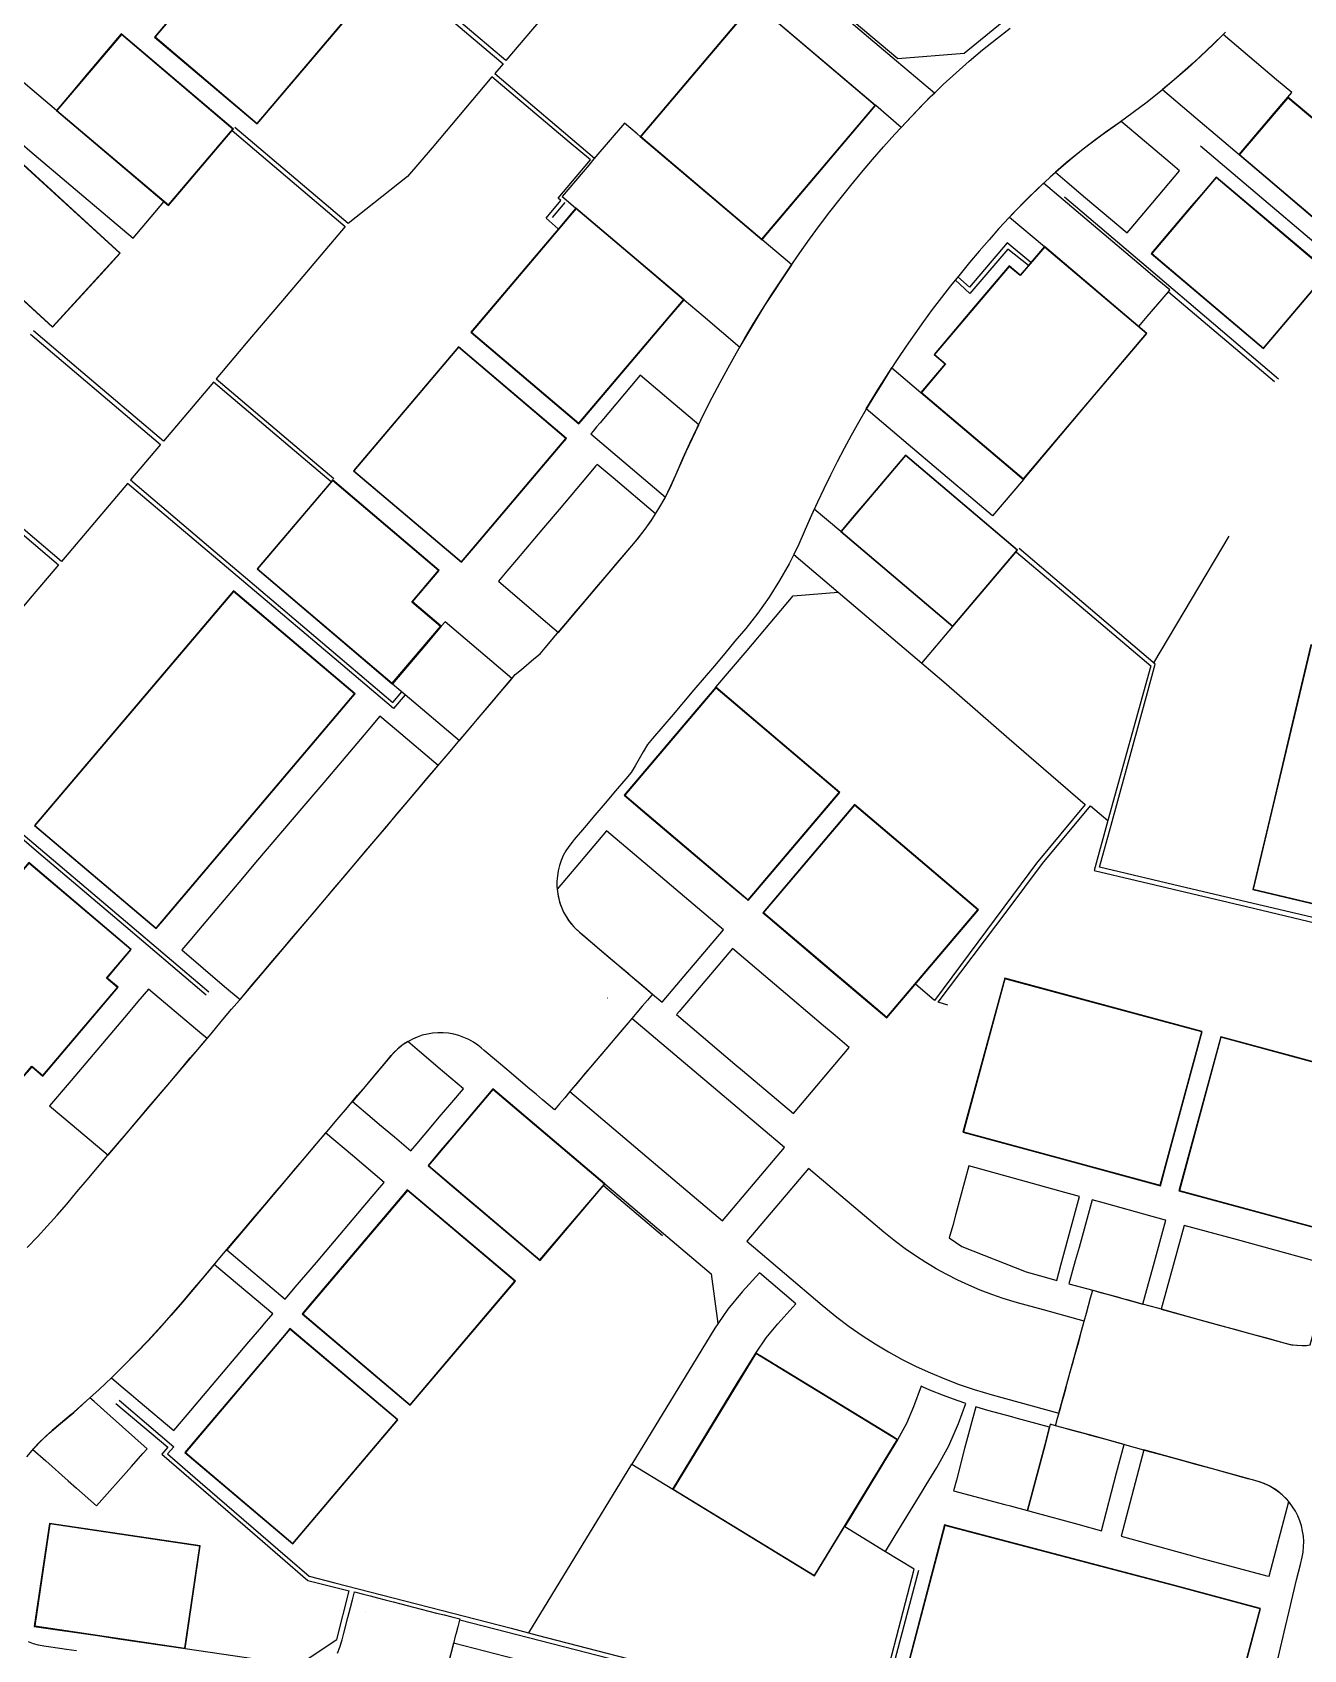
# Model space of a CAD drawing. Header units: metres. Extents: x 331488 to 331864, y 366379 to 366749.
# Drawn here: x 331707.7 to 331787.4, y 366545.5 to 366646.9 of the extents above; entities that cross this region are included whole.
import ezdxf

# ---------------------------------------------------------------- set-up
doc = ezdxf.new("R2010")
doc.units = ezdxf.units.M
for name, color, linetype, true_color in [('3D_LINES', 132, 'Continuous', 0x00cccc), ('PLOTS EXTERNAL LEVEL', 3, 'Continuous', 0x00ff00), ('PLOTS FFL', 1, 'Continuous', 0xff0000)]:
    doc.layers.add(name, color=color, linetype=linetype, true_color=true_color)

msp = doc.modelspace()

# ---------------------------------------------------------------- linework, layer by layer
at = {"layer": '3D_LINES'}
for points in [[(331748.85, 366678.73, 27.04), (331748.22, 366679.27, 27.04), (331746.47, 366677.19, 27), (331740.5, 366670.15, 27), (331738.56, 366667.87, 27), (331733.71, 366662.13, 27.77), (331743.62, 366653.78, 27.77), (331742.4, 366650.97, 28.1), (331741.94, 366650.44, 28.1), (331737.41, 366645.09, 28.48), (331732.7, 366649.08, 28.45), (331730.53, 366650.92, 28.45), (331727.08, 366653.84, 28.45), (331721.07, 366659.05, 28.45)], [(331772.11, 366665.9, 26.92), (331771.47, 366666.44, 26.85), (331764.5, 366658.22, 26.85), (331762.6, 366655.97, 26.85), (331757.02, 366649.39, 27.62), (331761.98, 366645.21, 27.73), (331766.14, 366645.55, 27.54), (331770.68, 366649.27, 26.85), (331772.29, 366650.6, 26.85), (331776.01, 366654.98, 26.85), (331775.32, 366655.56, 26.85)], [(331720.89, 366658.85, 28.7), (331723.77, 366656.36, 28.7), (331726.91, 366653.65, 28.7), (331730.22, 366650.85, 28.7), (331732.4, 366649, 28.7), (331737.24, 366644.89, 28.48), (331736.72, 366644.28, 28.48), (331742.96, 366638.98, 28.15)], [(331761.9, 366645.08, 27.85), (331764.29, 366643.06, 27.68), (331763.53, 366642.31, 27.72), (331762.79, 366641.54, 27.77), (331762.2, 366640.9, 27.8), (331760.6, 366642.27, 28), (331760.59, 366642.27, 28), (331752.96, 366648.74, 28), (331752.96, 366648.73, 28), (331752.95, 366648.74, 28), (331751.17, 366650.25, 28), (331753.11, 366652.54, 27.85), (331761.9, 366645.08, 27.85)], [(331707.4, 366570.69, 30.73), (331708.04, 366571.35, 30.7), (331708.66, 366572.03, 30.68), (331709.28, 366572.72, 30.65), (331709.88, 366573.41, 30.63), (331710.52, 366574.18, 30.6), (331711.17, 366574.94, 30.58), (331711.82, 366575.7, 30.55), (331712.46, 366576.47, 30.53), (331713.11, 366577.23, 30.5), (331713.76, 366577.99, 30.48), (331714.4, 366578.75, 30.45), (331715.05, 366579.52, 30.43), (331715.7, 366580.28, 30.4), (331716.34, 366581.04, 30.38), (331716.99, 366581.81, 30.35), (331717.63, 366582.57, 30.33), (331718.28, 366583.33, 30.3), (331718.93, 366584.09, 30.28), (331719.57, 366584.86, 30.25), (331720.22, 366585.62, 30.23), (331720.87, 366586.38, 30.2), (331721.51, 366587.15, 30.18), (331722.16, 366587.91, 30.15), (331722.81, 366588.67, 30.13), (331723.45, 366589.44, 30.1), (331724.1, 366590.2, 30.08), (331724.75, 366590.96, 30.05), (331725.39, 366591.72, 30.03), (331726.04, 366592.49, 30), (331726.69, 366593.25, 29.98), (331727.33, 366594.01, 29.95), (331727.98, 366594.78, 29.93), (331728.62, 366595.54, 29.9), (331729.27, 366596.3, 29.88), (331729.92, 366597.06, 29.85), (331730.56, 366597.83, 29.83), (331731.21, 366598.59, 29.8), (331731.86, 366599.35, 29.78), (331732.5, 366600.12, 29.75), (331733.15, 366600.88, 29.73), (331733.8, 366601.64, 29.7), (331734.44, 366602.41, 29.68), (331735.09, 366603.17, 29.65), (331735.74, 366603.93, 29.63), (331736.38, 366604.69, 29.6), (331737.03, 366605.46, 29.58), (331737.68, 366606.22, 29.55), (331738, 366606.61, 29.54), (331738.39, 366606.93, 29.53), (331739.17, 366607.58, 29.51), (331739.56, 366607.91, 29.49), (331739.88, 366608.28, 29.48), (331740.53, 366609.05, 29.45), (331741.17, 366609.81, 29.42), (331741.82, 366610.57, 29.39), (331742.47, 366611.33, 29.36), (331743.11, 366612.1, 29.33), (331743.76, 366612.86, 29.3), (331744.41, 366613.62, 29.27), (331745.05, 366614.39, 29.23), (331745.66, 366615.1, 29.2), (331746.14, 366615.72, 29.16), (331746.59, 366616.35, 29.13), (331747.01, 366617.01, 29.09), (331747.39, 366617.69, 29.05), (331747.74, 366618.39, 29.01), (331748.08, 366619.17, 28.97), (331748.51, 366620.14, 28.93), (331748.95, 366621.11, 28.89), (331749.4, 366622.07, 28.85), (331749.87, 366623.02, 28.81), (331750.35, 366623.97, 28.76), (331750.84, 366624.91, 28.72), (331751.35, 366625.84, 28.67), (331751.86, 366626.77, 28.63), (331752.39, 366627.68, 28.58), (331752.94, 366628.6, 28.53), (331753.49, 366629.5, 28.48), (331754.06, 366630.4, 28.43), (331754.64, 366631.28, 28.38), (331755.23, 366632.16, 28.33), (331755.84, 366633.03, 28.28), (331756.45, 366633.9, 28.23), (331757.08, 366634.75, 28.18), (331757.72, 366635.6, 28.13), (331758.37, 366636.43, 28.08), (331759.04, 366637.26, 28.03), (331759.71, 366638.08, 27.98), (331760.4, 366638.89, 27.93), (331761.09, 366639.69, 27.88), (331761.8, 366640.48, 27.83), (331762.19, 366640.9, 27.8), (331762.52, 366641.26, 27.78), (331763.27, 366642.05, 27.73), (331764.04, 366642.83, 27.69), (331764.3, 366643.07, 27.68), (331764.83, 366643.59, 27.65), (331765.64, 366644.33, 27.61), (331766.46, 366645.06, 27.57), (331767.3, 366645.77, 27.53), (331768.16, 366646.45, 27.49), (331769.03, 366647.12, 27.45)], [(331782.52, 366646.88, 26.88), (331781.74, 366646.1, 26.93), (331780.95, 366645.34, 26.98), (331780.14, 366644.6, 27.03), (331779.31, 366643.88, 27.08), (331778.47, 366643.18, 27.13), (331777.61, 366642.49, 27.18), (331776.74, 366641.83, 27.23), (331775.85, 366641.18, 27.28), (331775.05, 366640.62, 27.33), (331774.32, 366640.08, 27.38), (331773.61, 366639.53, 27.43), (331772.91, 366638.97, 27.48), (331772.22, 366638.39, 27.53), (331771.54, 366637.79, 27.58), (331770.88, 366637.18, 27.63), (331770.23, 366636.55, 27.68), (331769.59, 366635.91, 27.73), (331768.96, 366635.25, 27.78), (331768.32, 366634.56, 27.83), (331767.7, 366633.86, 27.88), (331767.08, 366633.15, 27.93), (331766.47, 366632.43, 27.98), (331765.88, 366631.71, 28.03), (331765.29, 366630.97, 28.08), (331764.71, 366630.23, 28.13), (331764.14, 366629.48, 28.18), (331763.59, 366628.73, 28.23), (331763.04, 366627.96, 28.28), (331762.51, 366627.19, 28.33), (331761.98, 366626.41, 28.38), (331761.47, 366625.63, 28.43), (331760.97, 366624.83, 28.48), (331760.47, 366624.03, 28.53), (331759.99, 366623.23, 28.58), (331759.52, 366622.41, 28.63), (331759.06, 366621.59, 28.67), (331758.62, 366620.77, 28.72), (331758.18, 366619.93, 28.76), (331757.76, 366619.1, 28.81), (331757.34, 366618.25, 28.85), (331756.94, 366617.4, 28.89), (331756.55, 366616.55, 28.93), (331756.18, 366615.69, 28.97), (331755.71, 366614.64, 29.01), (331755.17, 366613.55, 29.05), (331754.57, 366612.49, 29.09), (331753.91, 366611.46, 29.13), (331753.21, 366610.46, 29.16), (331752.46, 366609.5, 29.2), (331751.77, 366608.69, 29.23), (331751.13, 366607.93, 29.27), (331750.48, 366607.16, 29.3), (331749.84, 366606.4, 29.33), (331749.19, 366605.64, 29.36), (331748.54, 366604.88, 29.39), (331747.9, 366604.11, 29.42), (331747.25, 366603.35, 29.45), (331746.6, 366602.59, 29.48), (331746.29, 366602.21, 29.49), (331746.02, 366601.77, 29.51), (331745.51, 366600.89, 29.53), (331745.26, 366600.46, 29.54), (331744.93, 366600.07, 29.55), (331744.28, 366599.31, 29.58), (331743.64, 366598.55, 29.6), (331742.99, 366597.78, 29.63), (331742.34, 366597.02, 29.65), (331741.7, 366596.26, 29.68), (331741.56, 366596.09, 29.68), (331741.35, 366595.83, 29.68), (331741.17, 366595.55, 29.69), (331741.01, 366595.26, 29.69), (331740.88, 366594.95, 29.7), (331740.77, 366594.64, 29.7), (331740.69, 366594.31, 29.7), (331740.64, 366593.98, 29.71), (331740.61, 366593.65, 29.71), (331740.61, 366593.32, 29.72), (331740.64, 366592.99, 29.72), (331740.7, 366592.66, 29.72), (331740.78, 366592.34, 29.73), (331740.89, 366592.02, 29.73), (331741.03, 366591.72, 29.74), (331741.19, 366591.43, 29.74), (331741.38, 366591.15, 29.74), (331741.58, 366590.89, 29.75), (331741.81, 366590.65, 29.75), (331742.02, 366590.46, 29.76), (331742.21, 366590.3, 29.75), (331742.98, 366589.65, 29.74), (331743.74, 366589, 29.73), (331744.5, 366588.36, 29.72), (331745.07, 366587.88, 29.71), (331745.07, 366587.87, 29.71), (331745.45, 366587.55, 29.69), (331745.83, 366587.23, 29.68), (331746.22, 366586.9, 29.67), (331746.6, 366586.58, 29.66), (331746.28, 366586.2, 29.67), (331745.96, 366585.81, 29.68), (331745.63, 366585.43, 29.69), (331745.31, 366585.05, 29.71), (331745.31, 366585.05, 29.71), (331744.99, 366584.67, 29.72), (331744.67, 366584.29, 29.73), (331744.34, 366583.91, 29.74), (331744.02, 366583.53, 29.76), (331743.7, 366583.15, 29.77), (331743.53, 366582.95, 29.77), (331743.36, 366582.75, 29.77), (331743.04, 366582.37, 29.76), (331742.71, 366581.99, 29.74), (331742.39, 366581.61, 29.73), (331742.07, 366581.22, 29.72), (331741.75, 366580.85, 29.71), (331741.43, 366580.47, 29.69), (331741.43, 366580.47, 29.69), (331741.1, 366580.08, 29.68), (331740.78, 366579.7, 29.67), (331740.46, 366579.32, 29.66), (331740.07, 366579.65, 29.67), (331739.69, 366579.97, 29.68), (331739.31, 366580.3, 29.69), (331738.92, 366580.62, 29.71), (331738.92, 366580.62, 29.71), (331738.35, 366581.1, 29.72), (331737.59, 366581.75, 29.73), (331736.83, 366582.4, 29.74), (331736.06, 366583.04, 29.75), (331735.87, 366583.2, 29.76), (331735.65, 366583.38, 29.77), (331735.38, 366583.56, 29.79), (331735.08, 366583.73, 29.81), (331734.78, 366583.86, 29.83), (331734.47, 366583.97, 29.85), (331734.15, 366584.06, 29.87), (331733.82, 366584.12, 29.89), (331733.49, 366584.15, 29.91), (331733.15, 366584.15, 29.93), (331732.82, 366584.12, 29.95), (331732.49, 366584.07, 29.96), (331732.17, 366583.99, 29.98), (331731.85, 366583.88, 30), (331731.55, 366583.75, 30.02), (331731.26, 366583.59, 30.04), (331730.98, 366583.41, 30.06), (331730.71, 366583.21, 30.08), (331730.47, 366582.98, 30.1), (331730.24, 366582.74, 30.12)], [(331786.68, 366643.08, 26.9), (331785.73, 366643.88, 26.92), (331782.37, 366646.73, 26.89), (331781.77, 366646.13, 26.93), (331780.52, 366644.95, 27.01), (331779.31, 366643.89, 27.08), (331778.57, 366643.27, 27.13), (331780.67, 366641.49, 27.33), (331782.15, 366640.24, 27.32), (331783.38, 366639.2, 26.88), (331785.24, 366641.4, 26.88), (331785.45, 366641.64, 26.95), (331786.44, 366642.8, 26.95), (331786.68, 366643.08, 26.9)], [(331709.24, 366641.96, 29.3), (331705.07, 366645.49, 29.03), (331703.98, 366644.45, 29.08), (331702.86, 366643.43, 29.13), (331705.25, 366641.41, 29.24), (331707.08, 366639.86, 29.34), (331707.58, 366639.43, 29.32), (331712.72, 366635.08, 29.31), (331714.04, 366633.95, 29.31), (331715.98, 366636.24, 29.2), (331711.44, 366640.09, 29.2), (331709.24, 366641.96, 29.3)], [(331740.69, 366634.55, 28.75), (331739.93, 366635.22, 28.75), (331740.86, 366636.32, 28.75), (331740.68, 366636.47, 28.75), (331742.71, 366638.86, 28.75), (331741.38, 366639.97, 28.75), (331736.54, 366644.06, 28.48), (331732.79, 366639.63, 28.67), (331731.25, 366637.82, 28.75), (331727.52, 366634.87, 28.9), (331723.43, 366638.34, 28.7), (331720.42, 366640.9, 28.75)], [(331720.25, 366640.71, 28.75), (331722.49, 366638.81, 29.2), (331727.34, 366634.69, 28.9), (331723.41, 366630.06, 28.99), (331721.47, 366627.77, 29.09), (331719.24, 366625.14, 29.23), (331724.87, 366620.37, 28.8), (331726.62, 366618.89, 28.8)], [(331755.33, 366632.29, 28.32), (331754.79, 366632.74, 28.28), (331753.47, 366633.86, 28.15), (331745.83, 366640.33, 28), (331745.64, 366640.49, 28.01), (331744.84, 366641.17, 28.07), (331742.93, 366638.92, 28.15), (331742.61, 366638.53, 28.7), (331742.26, 366638.12, 28.63), (331740.94, 366636.57, 28.63), (331741.2, 366636.36, 28.33), (331741.8, 366635.84, 28.3), (331748.58, 366630.1, 28.45), (331749.78, 366629.08, 28.62), (331752.08, 366627.13, 28.61), (331753.65, 366629.74, 28.47), (331755.33, 366632.29, 28.32)], [(331779.64, 366638.18, 27.54), (331779.06, 366638.67, 27.5), (331776.23, 366641.07, 27.3), (331775.98, 366641.28, 27.27), (331774.77, 366640.42, 27.35), (331773.6, 366639.54, 27.43), (331772.54, 366638.67, 27.51), (331771.87, 366638.09, 27.56), (331772.6, 366637.46, 27.59), (331773.75, 366636.49, 27.58), (331776.35, 366634.29, 27.5), (331776.6, 366634.59, 27.5), (331777.97, 366636.2, 27.58), (331779.64, 366638.18, 27.54)], [(331780.96, 366639.74, 27.5), (331791.75, 366630.6, 27.5), (331800.92, 366622.83, 26.84)], [(331771.12, 366637.41, 27.61), (331770.14, 366636.47, 27.69), (331769.2, 366635.51, 27.76), (331768.99, 366635.28, 27.78), (331771.17, 366633.43, 27.9), (331777.09, 366628.42, 28.04), (331777.62, 366629.05, 27.91), (331778.94, 366630.6, 27.95), (331779.03, 366630.71, 27.74), (331778.35, 366631.28, 27.74), (331777.68, 366631.85, 27.53), (331777.37, 366632.12, 27.52), (331772.35, 366636.37, 27.66), (331771.12, 366637.41, 27.61)], [(331785.85, 366625.11, 27.5), (331777.69, 366632.05, 27.5), (331772.42, 366636.53, 27.65)], [(331741.1, 366636.2, 28.3), (331740.31, 366635.26, 28.75)], [(331770.17, 366632.25, 28.35), (331768.87, 366633.27, 28.35), (331766.5, 366630.49, 28.05), (331765.58, 366631.34, 28.06)], [(331770.32, 366632.43, 27.9), (331768.83, 366633.67, 27.94), (331766.48, 366630.89, 28.02), (331765.74, 366631.53, 28.04)], [(331778.94, 366630.6, 27.95), (331785.59, 366624.97, 27.47)], [(331726.46, 366618.69, 29.4), (331724.16, 366620.63, 29.4), (331719.08, 366624.94, 29.23), (331715.94, 366621.24, 29.51), (331710.62, 366625.74, 29.5), (331707.79, 366628.14, 29.5)], [(331707.61, 366627.93, 29.5), (331709.95, 366625.96, 29.8), (331715.76, 366621.03, 29.51), (331713.87, 366618.8, 29.69), (331718.92, 366614.53, 29.4), (331721.37, 366612.45, 29.4), (331730.33, 366604.86, 29.4), (331730.89, 366605.52, 29.48)], [(331749.5, 366622.25, 28.84), (331747.35, 366624.08, 28.89), (331745.84, 366625.36, 28.89), (331743.32, 366622.39, 28.9), (331743.1, 366622.13, 28.91), (331742.88, 366621.87, 28.78), (331742.73, 366621.7, 28.79), (331747.41, 366617.73, 29.05), (331747.71, 366618.31, 29.02), (331748.09, 366619.17, 28.97), (331748.72, 366620.59, 28.91), (331749.5, 366622.25, 28.84)], [(331761.6, 366625.84, 28.42), (331763.42, 366624.29, 28.2), (331769.85, 366618.84, 28.2), (331767.91, 366616.55, 28.32), (331763.72, 366620.11, 28.37), (331762.63, 366621.03, 28.37), (331761.65, 366621.86, 28.45), (331760, 366623.25, 28.58), (331760.79, 366624.55, 28.5), (331761.6, 366625.84, 28.42)], [(331684.72, 366623.52, 30.55), (331690.15, 366618.92, 30.55), (331696.29, 366613.72, 30.4), (331704.02, 366607.17, 30.2), (331700.1, 366602.55, 30.25), (331707.28, 366596.47, 29.85), (331713.56, 366591.15, 29.85), (331718.8, 366586.71, 29.85)], [(331701.78, 366619.95, 30.1), (331704.09, 366617.98, 30.1), (331709.36, 366613.48, 30), (331707.71, 366611.53, 30.07), (331704.2, 366607.39, 30.2), (331698.84, 366611.93, 30.1), (331696.55, 366613.88, 30.1), (331689.36, 366619.97, 30.1), (331684.94, 366623.71, 30.1)], [(331731.09, 366605.34, 29.48), (331730.36, 366604.48, 29.56), (331727.19, 366607.17, 29.85), (331721.1, 366612.32, 29.85), (331713.7, 366618.59, 29.69), (331709.55, 366613.7, 30), (331703.75, 366618.62, 29.8), (331701.94, 366620.15, 29.8)], [(331745.53, 366614.94, 29.21), (331745.86, 366615.35, 29.18), (331746.14, 366615.72, 29.16), (331746.51, 366616.23, 29.13), (331746.8, 366616.67, 29.11), (331744.14, 366618.93, 29.02), (331743.14, 366619.78, 28.95), (331743.04, 366619.66, 29), (331742.53, 366619.06, 29.03), (331740.75, 366616.96, 29.04), (331739.77, 366615.8, 29.09), (331738.07, 366613.79, 29.09), (331737.47, 366613.08, 29.12), (331736.94, 366612.45, 29.06), (331739.75, 366610.06, 29.37), (331740.71, 366609.25, 29.44), (331743.12, 366612.09, 29.33), (331745.53, 366614.94, 29.21)], [(331758.4, 366615.57, 28.95), (331756.74, 366616.97, 28.91), (331756.17, 366615.69, 28.97), (331755.77, 366614.78, 29.01), (331755.53, 366614.27, 29.03), (331755.46, 366614.13, 29.03), (331758.24, 366611.77, 29), (331763.49, 366607.32, 29), (331765.43, 366609.61, 28.85), (331758.4, 366615.57, 28.95)], [(331778.03, 366607.34, 28.38), (331782.76, 366615.28, 28.02)], [(331769.42, 366614.28, 28.85), (331771.69, 366612.36, 28.85), (331777.84, 366607.15, 28.38), (331775.14, 366597.45, 28.53)], [(331792.27, 366581.17, 28.95), (331793.31, 366584.84, 28.95), (331794.4, 366588.72, 28.32), (331793.64, 366590.04, 28.2), (331791.74, 366590.49, 28.05), (331780.08, 366593.24, 28.05), (331774.63, 366594.53, 28.37), (331775.36, 366597.16, 28.38), (331777.58, 366605.24, 28.38), (331778.12, 366607.26, 28.38), (331769.58, 366614.51, 28.32)], [(331750.57, 366605.81, 29.38), (331752.53, 366608.12, 29.45), (331755.42, 366611.53, 29.15), (331758.24, 366611.77, 29)], [(331737.79, 366606.35, 29.55), (331733.6, 366609.91, 29.47), (331733.36, 366609.63, 29.55), (331733.35, 366609.63, 29.55), (331732.43, 366608.53, 29.55), (331732.3, 366608.38, 29.48), (331730.3, 366606.03, 29.48), (331731.1, 366605.35, 29.48), (331734.5, 366602.47, 29.67), (331737.79, 366606.35, 29.55)], [(331763.49, 366607.32, 29), (331764.86, 366606.14, 28.97), (331768.97, 366602.57, 28.8), (331773.73, 366598.45, 28.75), (331770.68, 366594.78, 29.24), (331769.72, 366593.48, 29.4), (331764.28, 366586.18, 29.4), (331763.08, 366587.19, 29.4)], [(331733.17, 366600.9, 29.72), (331730.56, 366603.12, 29.61), (331729.51, 366604, 29.74), (331728.75, 366603.1, 29.94), (331725.99, 366599.84, 29.94), (331724.62, 366598.22, 29.99), (331721.85, 366594.96, 29.99), (331720.68, 366593.58, 30.04), (331717.91, 366590.31, 30.04), (331717.72, 366590.08, 30.05), (331717.09, 366589.34, 29.95), (331719.78, 366587.06, 29.94), (331720.75, 366586.24, 30.2), (331733.17, 366600.9, 29.72)], [(331718.63, 366586.51, 30.3), (331713.18, 366591.14, 30.3), (331708.14, 366595.41, 30.3), (331705.69, 366597.5, 30.3), (331699.95, 366602.37, 30.25), (331696.55, 366598.36, 30.45), (331695.75, 366597.41, 30.51), (331694.19, 366595.58, 30.55), (331691.33, 366591.73, 30.64), (331696.95, 366586.95, 30.3), (331703.35, 366581.51, 30.3), (331702.66, 366580.69, 30.35)], [(331765.11, 366585.89, 29.15), (331764.51, 366586.06, 29.15), (331768.83, 366591.8, 29), (331771.05, 366594.76, 28.82), (331774.05, 366598.37, 28.6), (331775.14, 366597.45, 28.53), (331774.28, 366594.33, 28.62), (331776.95, 366593.69, 28.5), (331783.84, 366592.06, 28.6), (331789.16, 366590.8, 28.4), (331793.47, 366589.78, 28.46), (331794.18, 366588.56, 28.56), (331793.19, 366584.92, 28.95), (331792.18, 366581.2, 28.95)], [(331751.05, 366590.61, 29.56), (331747.79, 366593.37, 29.63), (331746.96, 366594.07, 29.64), (331743.72, 366596.81, 29.64), (331741.79, 366594.54, 29.7), (331740.62, 366593.15, 29.72), (331740.68, 366592.72, 29.72), (331740.75, 366592.44, 29.73), (331740.83, 366592.18, 29.73), (331740.93, 366591.92, 29.73), (331741.05, 366591.67, 29.74), (331741.19, 366591.43, 29.74), (331741.34, 366591.19, 29.74), (331741.51, 366590.97, 29.75), (331741.7, 366590.76, 29.75), (331742.02, 366590.45, 29.76), (331745.06, 366587.88, 29.71), (331746.6, 366586.57, 29.66), (331747.2, 366586.07, 29.68), (331748.59, 366587.7, 29.62), (331751.05, 366590.61, 29.56)], [(331751.62, 366589.43, 29.55), (331748.28, 366585.48, 29.71), (331748.11, 366585.29, 29.72), (331751.77, 366582.19, 29.66), (331752.24, 366581.79, 29.65), (331755.44, 366579.08, 29.59), (331758.94, 366583.22, 29.5), (331758.05, 366583.98, 29.51), (331757.33, 366584.59, 29.51), (331755.35, 366586.26, 29.52), (331753.56, 366587.78, 29.54), (331751.62, 366589.43, 29.55)], [(331745.07, 366587.88, 29.71), (331745.07, 366587.87, 29.71)], [(331718.68, 366583.79, 30.29), (331718.36, 366584.06, 30.3), (331715.01, 366586.89, 30.39), (331714.35, 366586.11, 30.41), (331713.73, 366585.37, 30.44), (331710.16, 366581.16, 30.44), (331708.81, 366579.57, 30.46), (331710.23, 366578.37, 30.5), (331712.47, 366576.47, 30.53), (331718.68, 366583.79, 30.29)], [(331743.77, 366586.35, 29.66), (331743.78, 366586.35, 29.66)], [(331754.87, 366576.95, 29.55), (331750.42, 366580.72, 29.62), (331745.31, 366585.05, 29.71), (331745.3, 366585.05, 29.71), (331741.42, 366580.47, 29.69), (331741.43, 366580.47, 29.69), (331746.52, 366576.15, 29.62), (331750.99, 366572.37, 29.55), (331754.87, 366576.95, 29.55)], [(331734.75, 366580.64, 30.03), (331733.17, 366581.97, 30.01), (331732.56, 366582.5, 30.03), (331731.99, 366582.97, 30.04), (331731.26, 366583.6, 30.04), (331731.04, 366583.47, 30.06), (331730.82, 366583.3, 30.07), (331730.61, 366583.12, 30.09), (331730.41, 366582.93, 30.1), (331730.24, 366582.74, 30.12), (331727.79, 366579.85, 30.21), (331729.03, 366578.8, 30.18), (331729.49, 366578.41, 30.18), (331730.42, 366577.62, 30.21), (331731.45, 366576.75, 30.15), (331731.85, 366577.21, 30.23), (331732.72, 366578.25, 30.22), (331733.23, 366578.85, 30.22), (331734.02, 366579.78, 30.12), (331734.75, 366580.64, 30.03)], [(331707.38, 366557.56, 30.98), (331707.81, 366558.09, 30.95), (331708.28, 366558.58, 30.93), (331708.78, 366559.05, 30.9), (331709.5, 366559.65, 30.88), (331710.32, 366560.35, 30.85), (331711.13, 366561.07, 30.83), (331711.92, 366561.8, 30.8), (331712.7, 366562.54, 30.78), (331713.47, 366563.3, 30.75), (331714.23, 366564.07, 30.73), (331714.98, 366564.85, 30.7), (331715.71, 366565.64, 30.68), (331716.43, 366566.45, 30.65), (331717.13, 366567.26, 30.63), (331717.78, 366568.03, 30.6), (331718.43, 366568.79, 30.58), (331719.07, 366569.55, 30.55), (331719.72, 366570.32, 30.53), (331720.36, 366571.08, 30.5), (331721.01, 366571.84, 30.48), (331721.66, 366572.61, 30.45), (331722.3, 366573.37, 30.43), (331722.95, 366574.13, 30.4), (331723.6, 366574.89, 30.38), (331724.24, 366575.66, 30.35), (331724.89, 366576.42, 30.33), (331725.54, 366577.18, 30.3), (331726.18, 366577.95, 30.28), (331726.83, 366578.71, 30.25), (331727.48, 366579.47, 30.23), (331728.12, 366580.24, 30.2), (331728.77, 366581, 30.18), (331729.42, 366581.76, 30.15), (331730.06, 366582.52, 30.13), (331730.23, 366582.72, 30.12)], [(331738.92, 366580.62, 29.71), (331738.92, 366580.62, 29.71)], [(331729.78, 366574.77, 30.2), (331727.79, 366576.46, 30.26), (331726.11, 366577.87, 30.28), (331719.91, 366570.55, 30.52), (331723.57, 366567.45, 30.23), (331723.67, 366567.57, 30.23), (331723.91, 366567.85, 30.35), (331724.21, 366568.2, 30.33), (331725.53, 366569.76, 30.31), (331729.03, 366573.89, 30.31), (331729.63, 366574.59, 30.21), (331729.78, 366574.77, 30.2)], [(331773.67, 366566.08, 29.41), (331771.12, 366566.78, 29.37), (331769.49, 366567.23, 29.33), (331768.59, 366567.5, 29.31), (331767.87, 366567.75, 29.3), (331767.15, 366568.02, 29.28), (331766.44, 366568.32, 29.27), (331765.74, 366568.64, 29.25), (331765.06, 366568.99, 29.23), (331764.39, 366569.36, 29.22), (331764.05, 366569.56, 29.21), (331763.73, 366569.75, 29.22), (331763.08, 366570.17, 29.24), (331762.45, 366570.61, 29.25), (331761.84, 366571.07, 29.27), (331761.11, 366571.66, 29.29), (331756.39, 366575.65, 29.44), (331752.51, 366571.08, 29.53), (331757.23, 366567.08, 29.43), (331758.16, 366566.33, 29.41), (331758.94, 366565.74, 29.39), (331759.74, 366565.18, 29.38), (331760.56, 366564.65, 29.36), (331761.4, 366564.15, 29.37), (331762.26, 366563.68, 29.39), (331763.13, 366563.24, 29.4), (331764.02, 366562.83, 29.41), (331764.92, 366562.45, 29.43), (331765.83, 366562.1, 29.45), (331766.76, 366561.79, 29.47), (331767.9, 366561.45, 29.49), (331772.08, 366560.31, 29.57), (331773.67, 366566.08, 29.57)], [(331773.37, 366573.89, 29.22), (331772.46, 366574.14, 29.21), (331769.67, 366574.91, 29.16), (331766.43, 366575.8, 29.16), (331765.62, 366572.81, 29.19), (331765.42, 366572.08, 29.21), (331765.2, 366571.29, 29.21), (331765.99, 366570.76, 29.23), (331770.02, 366569.16, 29.31), (331771.31, 366568.81, 29.33), (331771.94, 366568.63, 29.35), (331772.2, 366569.58, 29.33), (331772.39, 366570.27, 29.33), (331772.72, 366571.5, 29.29), (331773.37, 366573.89, 29.22)], [(331743.54, 366574.58, 30.1), (331747.23, 366571.44, 30.1)], [(331743.62, 366574.68, 29.88), (331750.28, 366569.04, 29.8), (331750.7, 366565.92, 29.61)], [(331778.79, 366572.4, 29.18), (331778.68, 366572.43, 29.19), (331777.93, 366572.64, 29.22), (331774.94, 366573.46, 29.22), (331774.16, 366573.67, 29.22), (331773.34, 366570.7, 29.32), (331773.17, 366570.07, 29.34), (331773.1, 366569.85, 29.35), (331772.71, 366568.42, 29.37), (331774.2, 366568.01, 29.43), (331776.14, 366567.47, 29.41), (331777.34, 366567.14, 29.38), (331777.59, 366568.05, 29.35), (331777.94, 366569.34, 29.32), (331778.79, 366572.4, 29.18)], [(331789.2, 366569.53, 29.1), (331787.84, 366569.91, 29.12), (331783.27, 366571.17, 29.14), (331779.94, 366572.08, 29.17), (331778.62, 366567.29, 29.34), (331778.49, 366566.83, 29.35), (331786.26, 366564.69, 29.15), (331786.49, 366564.63, 29.15), (331786.76, 366564.58, 29.15), (331787.01, 366564.56, 29.14), (331787.32, 366564.54, 29.14), (331787.6, 366564.55, 29.14), (331787.83, 366564.58, 29.13), (331788.81, 366568.14, 29.12), (331789.2, 366569.53, 29.1)], [(331722.8, 366566.53, 30.28), (331719.55, 366569.28, 30.53), (331719.13, 366569.63, 30.55), (331717.13, 366567.27, 30.63), (331716.42, 366566.45, 30.65), (331714.97, 366564.85, 30.7), (331713.47, 366563.3, 30.75), (331712.68, 366562.52, 30.78), (331713.29, 366562, 30.5), (331713.92, 366561.47, 30.46), (331714.37, 366561.09, 30.37), (331716.59, 366559.21, 30.35), (331717.43, 366560.2, 30.42), (331721.3, 366564.77, 30.42), (331722.11, 366565.72, 30.41), (331722.27, 366565.92, 30.31), (331722.8, 366566.53, 30.28)], [(331753.08, 366564.07, 29.75), (331753.72, 366565.02, 29.68), (331754.45, 366565.9, 29.6), (331755.59, 366567.16, 29.49), (331753.3, 366569.1, 29.54), (331752.23, 366567.92, 29.57), (331751.32, 366566.82, 29.59), (331750.7, 366565.91, 29.61), (331750.52, 366565.64, 29.62), (331749.41, 366563.81, 29.65), (331747.97, 366561.46, 29.65), (331745.31, 366557.1, 29.65), (331747.87, 366555.54, 29.6), (331751.92, 366562.18, 29.6), (331753.08, 366564.07, 29.75)], [(331785.83, 366544.98, 29), (331786.06, 366545.95, 28.99), (331786.29, 366546.93, 28.98), (331786.52, 366547.9, 28.97), (331786.75, 366548.87, 28.97), (331786.98, 366549.85, 28.97), (331787.22, 366550.82, 28.97), (331787.32, 366551.27, 28.97), (331787.39, 366551.59, 28.99), (331787.42, 366551.92, 29), (331787.43, 366552.26, 29.02), (331787.41, 366552.59, 29.03), (331787.36, 366552.92, 29.05), (331787.29, 366553.24, 29.06), (331787.19, 366553.56, 29.08), (331787.06, 366553.87, 29.1), (331786.91, 366554.16, 29.11), (331786.73, 366554.44, 29.13), (331786.53, 366554.71, 29.14), (331786.31, 366554.96, 29.16), (331786.07, 366555.19, 29.17), (331785.81, 366555.4, 29.19), (331785.54, 366555.59, 29.2), (331785.25, 366555.75, 29.22), (331784.94, 366555.89, 29.23), (331784.63, 366556, 29.25), (331784.22, 366556.12, 29.26), (331783.92, 366556.2, 29.27), (331783.63, 366556.28, 29.28), (331782.67, 366556.54, 29.3), (331781.71, 366556.81, 29.33), (331780.74, 366557.07, 29.35), (331779.78, 366557.34, 29.38), (331778.81, 366557.61, 29.4), (331777.85, 366557.87, 29.43), (331776.89, 366558.14, 29.45), (331775.92, 366558.4, 29.48), (331774.96, 366558.67, 29.5), (331773.99, 366558.93, 29.53), (331773.81, 366558.98, 29.53), (331773.8, 366558.99, 29.53), (331773.32, 366559.12, 29.55), (331772.84, 366559.25, 29.57), (331772.35, 366559.38, 29.58), (331771.87, 366559.52, 29.6), (331772, 366560, 29.58), (331772.13, 366560.48, 29.57), (331772.26, 366560.96, 29.55), (331772.4, 366561.45, 29.53), (331772.53, 366561.92, 29.52), (331772.66, 366562.41, 29.51), (331772.79, 366562.89, 29.5), (331772.93, 366563.37, 29.48), (331773.04, 366563.77, 29.47), (331773.14, 366564.16, 29.46), (331773.28, 366564.64, 29.45), (331773.41, 366565.12, 29.44), (331773.54, 366565.61, 29.43), (331773.67, 366566.08, 29.41), (331773.81, 366566.57, 29.42), (331773.94, 366567.05, 29.42), (331774.07, 366567.53, 29.42), (331774.21, 366568.01, 29.43), (331774.69, 366567.88, 29.42), (331775.18, 366567.75, 29.42), (331775.66, 366567.61, 29.42), (331776.14, 366567.48, 29.41), (331776.15, 366567.48, 29.41), (331776.33, 366567.43, 29.41), (331777.3, 366567.16, 29.38), (331778.26, 366566.9, 29.36), (331779.23, 366566.63, 29.33), (331780.19, 366566.36, 29.31), (331781.15, 366566.1, 29.28), (331782.12, 366565.83, 29.26), (331783.08, 366565.57, 29.23), (331784.05, 366565.3, 29.21), (331785.01, 366565.04, 29.18), (331785.97, 366564.77, 29.16), (331786.26, 366564.69, 29.15), (331786.35, 366564.67, 29.15), (331786.67, 366564.6, 29.15), (331787, 366564.56, 29.14), (331787.34, 366564.55, 29.14), (331787.67, 366564.56, 29.14)], [(331776.15, 366567.48, 29.41), (331776.14, 366567.48, 29.41)], [(331711.34, 366561.27, 30.82), (331710.16, 366560.22, 30.85), (331708.96, 366559.21, 30.89), (331708.59, 366558.89, 30.91), (331708.08, 366558.39, 30.94), (331707.75, 366558.03, 30.95), (331708.57, 366557.31, 30.94), (331709.98, 366556.06, 30.94), (331710.5, 366555.6, 30.94), (331711.75, 366554.49, 30.97), (331713.95, 366556.97, 30.88), (331714.66, 366557.78, 30.86), (331714.93, 366558.08, 30.86), (331712.61, 366560.14, 30.86), (331711.6, 366561.03, 30.83), (331711.34, 366561.27, 30.82)], [(331765.18, 366558.26, 29.46), (331765.78, 366559.65, 29.46), (331766.25, 366560.91, 29.47), (331765.7, 366561.09, 29.52), (331764.84, 366561.41, 29.5), (331763.98, 366561.75, 29.49), (331763.58, 366561.93, 29.48), (331763.45, 366561.99, 29.48), (331762.97, 366560.7, 29.57), (331762.52, 366559.65, 29.65), (331761.97, 366558.64, 29.72), (331761.05, 366557.13, 29.6), (331758.65, 366553.21, 29.6), (331761.21, 366551.64, 29.58), (331761.82, 366552.63, 29.53), (331763.51, 366555.4, 29.45), (331763.76, 366555.82, 29.48), (331764.43, 366556.91, 29.47), (331765.18, 366558.26, 29.46)], [(331712.97, 366560.92, 30.85), (331716.22, 366558.17, 30.85), (331715.84, 366557.73, 30.85), (331721.52, 366552.82, 30.85), (331724.99, 366549.81, 30.65), (331727.58, 366549.17, 30.54)], [(331713.16, 366561.12, 30.33), (331716.59, 366558.2, 30.35), (331716.2, 366557.75, 30.32), (331718.24, 366555.99, 30.2), (331723.72, 366551.26, 30.2), (331725.08, 366550.09, 30.2), (331726.68, 366549.67, 30.2), (331737.74, 366546.82, 30.63), (331739.38, 366546.4, 30.63), (331747.55, 366544.29, 30.3), (331760.52, 366540.95, 30.1), (331763, 366550.52, 29.3), (331761.21, 366551.62, 29.58)], [(331771.49, 366559.42, 29.59), (331769.4, 366559.99, 29.53), (331769.12, 366560.07, 29.52), (331767.63, 366560.48, 29.48), (331766.87, 366560.7, 29.46), (331766.17, 366558.09, 29.44), (331765.65, 366556.1, 29.43), (331765.47, 366555.43, 29.42), (331768.7, 366554.58, 29.46), (331769.04, 366554.49, 29.47), (331769.11, 366554.47, 29.47), (331770.11, 366554.2, 29.46), (331770.9, 366557.18, 29.53), (331771.21, 366558.35, 29.57), (331771.49, 366559.42, 29.59)], [(331776.17, 366558.34, 29.47), (331773.99, 366558.94, 29.53), (331771.87, 366559.52, 29.6), (331771.54, 366559.61, 29.59), (331771.21, 366558.35, 29.57), (331770.9, 366557.18, 29.53), (331770.11, 366554.2, 29.46), (331770.49, 366554.1, 29.45), (331773.27, 366553.34, 29.41), (331774.74, 366552.93, 29.39), (331775.7, 366556.57, 29.44), (331776.17, 366558.34, 29.47)], [(331773.81, 366558.98, 29.53), (331773.8, 366558.99, 29.53)], [(331786.49, 366554.77, 29.14), (331786.34, 366554.94, 29.16), (331786.14, 366555.13, 29.17), (331785.93, 366555.32, 29.18), (331785.71, 366555.48, 29.19), (331785.47, 366555.63, 29.21), (331785.25, 366555.75, 29.22), (331784.97, 366555.88, 29.23), (331784.71, 366555.98, 29.25), (331784.5, 366556.05, 29.25), (331777.41, 366558, 29.44), (331776.86, 366555.93, 29.42), (331775.98, 366552.59, 29.37), (331777.2, 366552.26, 29.35), (331780.61, 366551.32, 29.33), (331781.04, 366551.2, 29.32), (331781.51, 366551.08, 29.31), (331785.12, 366550.12, 29.31), (331785.25, 366550.09, 29.3), (331786.49, 366554.77, 29.14)], [(331738.85, 366546.53, 30.63), (331741.74, 366551.26, 30.11), (331745.31, 366557.1, 29.65)], [(331756.73, 366525.29, 30.16), (331757.99, 366530.14, 30.01), (331758.73, 366532.99, 30.01), (331760.7, 366540.6, 29.35), (331761.55, 366543.84, 29.3), (331763.3, 366550.46, 29.3)], [(331717.3, 366545.56, 31), (331720.3, 366545.12, 31), (331724.4, 366544.51, 30.75), (331726.82, 366546.12, 30.65), (331727.58, 366549.17, 30.54)], [(331726.85, 366545.26, 30.65), (331727.01, 366545.64, 30.64), (331727.13, 366546.04, 30.62), (331727.15, 366546.1, 30.62), (331727.26, 366546.52, 30.61), (331727.51, 366547.49, 30.58), (331727.67, 366548.12, 30.57), (331727.67, 366548.13, 30.57), (331727.8, 366548.61, 30.55), (331727.92, 366549.11, 30.54), (331728.41, 366548.98, 30.55), (331728.9, 366548.85, 30.57), (331729.37, 366548.73, 30.58), (331729.85, 366548.61, 30.59), (331730.34, 366548.48, 30.61), (331730.82, 366548.36, 30.62), (331731.22, 366548.26, 30.63), (331731.62, 366548.15, 30.62), (331732.1, 366548.03, 30.61), (331732.58, 366547.9, 30.59), (331733.07, 366547.78, 30.58), (331733.54, 366547.66, 30.57), (331734.03, 366547.53, 30.55), (331734.52, 366547.41, 30.54), (331734.39, 366546.92, 30.55), (331734.27, 366546.43, 30.57), (331734.26, 366546.42, 30.57), (331734.1, 366545.79, 30.58), (331733.85, 366544.82, 30.61)], [(331727.67, 366548.12, 30.57), (331727.67, 366548.13, 30.57)], [(331728.64, 366547.87, 30.54), (331728.64, 366547.88, 30.54)], [(331734.53, 366547.36, 30.54), (331760.44, 366540.69, 30.16), (331758.83, 366534.49, 30.21), (331757.82, 366530.59, 30.16), (331757.33, 366528.7, 30.16), (331756.44, 366525.24, 30.16), (331755.07, 366519.78, 30.09), (331744.97, 366522.38, 30.75), (331735.74, 366524.75, 30.75), (331735.26, 366522.69, 31.45)], [(331734.26, 366546.42, 30.57), (331734.27, 366546.43, 30.57)], [(331710.49, 366545.4, 31.19), (331709.87, 366545.49, 31.2), (331708.88, 366545.64, 31.23), (331708.45, 366545.7, 31.24), (331708.12, 366545.76, 31.24), (331707.8, 366545.85, 31.24), (331707.49, 366545.97, 31.24)], [(331738.67, 366544.71, 30.71), (331734.12, 366545.88, 30.58), (331729.33, 366527.29, 31.06), (331729.43, 366527.27, 31.06), (331730.51, 366526.99, 31.05), (331731.77, 366526.66, 31.07), (331733.88, 366526.12, 30.97), (331734.2, 366527.38, 30.81), (331735.07, 366530.75, 30.82), (331735.34, 366531.8, 30.8), (331735.71, 366533.21, 30.76), (331736.92, 366537.92, 30.76), (331737.46, 366540.02, 30.73), (331737.91, 366541.75, 30.73), (331738.62, 366544.52, 30.72), (331738.67, 366544.71, 30.71)]]:
    msp.add_polyline3d(points, dxfattribs=at)
at = {"layer": 'PLOTS EXTERNAL LEVEL'}
for points in [[(331729.57, 366650.26, 28.7), (331723.14, 366655.71, 28.7), (331722.23, 366654.64, 28.85), (331721.62, 366653.91, 28.85), (331720.93, 366654.5, 28.85), (331716.22, 366648.94, 28.85), (331716.91, 366648.36, 28.85), (331716.29, 366647.63, 28.85), (331715.39, 366646.56, 28.7), (331721.82, 366641.12, 28.7), (331729.57, 366650.26, 28.7)], [(331760.59, 366642.27, 28), (331752.96, 366648.74, 28), (331745.91, 366640.42, 28), (331745.84, 366640.33, 28), (331753.47, 366633.86, 28.15), (331753.71, 366634.15, 28.15), (331754.54, 366635.13, 28.15), (331760.38, 366642.02, 28.15), (331760.59, 366642.27, 28)], [(331713.3, 366646.76, 28.75), (331711, 366644.04, 29.35), (331710.16, 366643.05, 29.35), (331709.24, 366641.96, 29.3), (331711.44, 366640.1, 29.2), (331716.27, 366636, 29.2), (331720.26, 366640.71, 29.2), (331720.33, 366640.8, 28.75), (331713.3, 366646.76, 28.75)], [(331789.9, 366643.23, 26.35), (331788.24, 366641.27, 26.8), (331786.44, 366642.8, 26.95), (331785.45, 366641.64, 26.95), (331785.24, 366641.4, 26.88), (331783.38, 366639.2, 26.88), (331785.18, 366637.67, 26.8), (331791.85, 366631.99, 26.8), (331796.5, 366637.46, 26.8), (331796.58, 366637.55, 26.35), (331789.9, 366643.23, 26.35), (331789.9, 366643.23, 26.35)], [(331706.44, 366639.24, 29.35), (331705.15, 366637.83, 29.5), (331703.87, 366636.43, 29.65), (331703.05, 366635.53, 29.65), (331702.2, 366634.59, 29.5), (331709, 366628.38, 29.5), (331712.02, 366631.68, 29.5), (331713.24, 366633.02, 29.35), (331706.44, 366639.24, 29.35)], [(331781.94, 366637.79, 27.5), (331781.01, 366636.7, 27.65), (331780.4, 366635.98, 27.65), (331777.87, 366632.99, 27.5), (331784.9, 366627.04, 27.5), (331788.97, 366631.84, 27.5), (331781.94, 366637.79, 27.5), (331781.94, 366637.79, 27.5)], [(331748.58, 366630.1, 28.45), (331741.8, 366635.84, 28.3), (331741.53, 366635.52, 28.3), (331740.7, 366634.54, 28.75), (331735.22, 366628.07, 28.75), (331741.99, 366622.33, 28.75), (331742.25, 366622.64, 28.9), (331747.68, 366629.04, 28.9), (331748.58, 366630.1, 28.45)], [(331777.6, 366627.99, 28.05), (331771.17, 366633.44, 27.9), (331770.32, 366632.43, 27.9), (331770.17, 366632.25, 28.35), (331769.65, 366631.64, 28.35), (331768.96, 366632.22, 28.35), (331766.61, 366629.45, 28.05), (331764.26, 366626.67, 28.2), (331764.94, 366626.09, 28.35), (331764.34, 366625.37, 28.35), (331763.42, 366624.29, 28.2), (331769.85, 366618.84, 28.2), (331773.72, 366623.42, 28.2), (331777.6, 366627.99, 28.05), (331777.6, 366627.99, 28.05)], [(331741.21, 366621.41, 28.8), (331734.44, 366627.15, 28.8), (331727.85, 366619.38, 28.8), (331734.62, 366613.64, 28.8), (331735.51, 366614.68, 28.95), (331740.93, 366621.08, 28.95), (331741.21, 366621.41, 28.8)], [(331762.46, 366620.36, 28.4), (331760.02, 366617.48, 29), (331759.25, 366616.57, 29), (331758.4, 366615.57, 28.95), (331765.43, 366609.61, 28.85), (331769.4, 366614.3, 28.85), (331769.49, 366614.41, 28.32), (331762.46, 366620.36, 28.4), (331762.46, 366620.36, 28.4)], [(331726.55, 366618.8, 28.8), (331726.46, 366618.69, 29.4), (331721.82, 366613.23, 29.4), (331728.87, 366607.24, 29.4), (331730.29, 366606.03, 29.48), (331732.3, 366608.38, 29.48), (331732.43, 366608.53, 29.55), (331733.35, 366609.63, 29.55), (331731.55, 366611.16, 29.4), (331733.22, 366613.12, 28.8), (331726.55, 366618.8, 28.8)], [(331727.96, 366605.39, 29.85), (331720.33, 366611.86, 29.85), (331707.86, 366597.14, 29.85), (331715.49, 366590.68, 29.85), (331715.79, 366591.03, 30), (331727.68, 366605.06, 30), (331727.96, 366605.39, 29.85)], [(331796.33, 366600.79, 28.2), (331797.61, 366606.15, 28.2), (331795.73, 366606.59, 28.05), (331787.88, 366608.46, 28.05), (331786.6, 366603.1, 28.05), (331785.51, 366598.49, 28.05), (331784.23, 366593.13, 28.05), (331791.83, 366591.33, 28.05), (331793.97, 366590.82, 28.2), (331795.24, 366596.18, 28.2), (331796.33, 366600.79, 28.2), (331796.33, 366600.79, 28.2)], [(331758.35, 366599.22, 29.45), (331754.63, 366602.37, 29.45), (331751.82, 366604.75, 29.45), (331750.57, 366605.81, 29.38), (331749.37, 366604.39, 29.45), (331744.83, 366599.04, 29.45), (331746, 366598.05, 29.6), (331748.89, 366595.6, 29.6), (331752.35, 366592.67, 29.6), (331752.61, 366592.45, 29.45), (331758.35, 366599.22, 29.45), (331758.35, 366599.22, 29.45)], [(331762.98, 366595.3, 29.4), (331759.26, 366598.45, 29.4), (331753.52, 366591.67, 29.4), (331753.84, 366591.41, 29.55), (331757.24, 366588.52, 29.55), (331760.11, 366586.09, 29.55), (331761.3, 366585.09, 29.4), (331767.04, 366591.86, 29.4), (331762.98, 366595.3, 29.4), (331762.98, 366595.3, 29.4)], [(331712.41, 366587.58, 30.45), (331713.03, 366588.3, 30.45), (331713.93, 366589.37, 30.3), (331707.5, 366594.82, 30.3), (331699.76, 366585.68, 30.3), (331706.19, 366580.23, 30.3), (331707.09, 366581.3, 30.45), (331707.71, 366582.02, 30.45), (331708.39, 366581.44, 30.45), (331713.1, 366587, 30.45), (331712.41, 366587.58, 30.45)], [(331781.06, 366584.22, 29), (331774.87, 366585.9, 29), (331768.68, 366587.58, 29), (331766.49, 366579.52, 29), (331766.06, 366577.92, 29.15), (331772.25, 366576.24, 29.15), (331778.44, 366574.56, 29.15), (331778.97, 366576.51, 29), (331781.06, 366584.22, 29), (331781.06, 366584.22, 29)], [(331792.27, 366581.17, 28.95), (331786.95, 366582.62, 28.95), (331782.22, 366583.9, 28.95), (331779.6, 366574.25, 29.1), (331784.33, 366572.96, 29.1), (331789.65, 366571.52, 29.1), (331789.88, 366572.36, 28.95), (331792.27, 366581.17, 28.95), (331792.27, 366581.17, 28.95)], [(331736.59, 366580.63, 29.88), (331735.36, 366579.18, 30.1), (331734.12, 366577.72, 30.25), (331733.34, 366576.79, 30.25), (331732.53, 366575.84, 30.1), (331733.88, 366574.69, 30.1), (331739.56, 366569.88, 30.1), (331743.53, 366574.57, 30.1), (331743.62, 366574.68, 29.88), (331736.59, 366580.63, 29.88)], [(331738.01, 366568.57, 30.15), (331731.23, 366574.31, 30.15), (331730.33, 366573.24, 30.3), (331724.95, 366566.9, 30.3), (331724.65, 366566.54, 30.15), (331731.42, 366560.8, 30.15), (331738.01, 366568.57, 30.15)], [(331730.64, 366559.88, 30.2), (331723.87, 366565.62, 30.2), (331723.63, 366565.33, 30.35), (331717.84, 366558.5, 30.35), (331717.28, 366557.85, 30.2), (331724.06, 366552.11, 30.2), (331730.64, 366559.88, 30.2)], [(331761.97, 366558.64, 29.72), (331761.68, 366558.82, 29.75), (331753.44, 366563.86, 29.75), (331753.08, 366564.07, 29.6), (331747.87, 366555.54, 29.6), (331756.76, 366550.11, 29.6), (331761.05, 366557.14, 29.6), (331761.97, 366558.64, 29.72)], [(331718.25, 366552, 31), (331708.8, 366553.39, 31), (331707.85, 366546.94, 31), (331711.96, 366546.34, 31.15), (331713.12, 366546.17, 31.15), (331717.3, 366545.56, 31), (331718.25, 366552, 31)], [(331784.72, 366548.07, 29.3), (331784.33, 366548.17, 29.45), (331779.35, 366549.5, 29.3), (331765.28, 366553.2, 29.45), (331764.91, 366553.3, 29.3), (331762.37, 366543.63, 29.3), (331776.78, 366539.84, 29.3), (331782.14, 366538.41, 29.3), (331784.72, 366548.07, 29.3)]]:
    msp.add_polyline3d(points, dxfattribs=at)
at = {"layer": 'PLOTS FFL'}
for points in [[(331729.53, 366650.26, 28.85), (331723.14, 366655.67, 28.85), (331721.62, 366653.88, 28.85), (331720.93, 366654.46, 28.85), (331716.26, 366648.94, 28.85), (331716.94, 366648.36, 28.85), (331715.42, 366646.57, 28.85), (331721.82, 366641.15, 28.85), (331729.53, 366650.26, 28.85)], [(331760.56, 366642.27, 28.15), (331752.97, 366648.7, 28.15), (331745.87, 366640.33, 28.15), (331753.46, 366633.9, 28.15), (331760.56, 366642.27, 28.15)], [(331713.31, 366646.72, 29.35), (331709.27, 366641.96, 29.35), (331716.26, 366636.04, 29.35), (331720.3, 366640.8, 29.35), (331713.31, 366646.72, 29.35)], [(331789.91, 366643.2, 26.95), (331788.24, 366641.23, 26.95), (331786.44, 366642.76, 26.95), (331783.41, 366639.2, 26.95), (331791.85, 366632.03, 26.95), (331796.55, 366637.55, 26.95), (331789.91, 366643.2, 26.95)], [(331706.44, 366639.2, 29.65), (331702.23, 366634.6, 29.65), (331709, 366628.41, 29.65), (331713.21, 366633.02, 29.65), (331706.44, 366639.2, 29.65)], [(331781.94, 366637.76, 27.65), (331777.91, 366633, 27.65), (331784.9, 366627.07, 27.65), (331788.93, 366631.83, 27.65), (331781.94, 366637.76, 27.65)], [(331748.54, 366630.1, 28.9), (331741.81, 366635.81, 28.9), (331735.25, 366628.07, 28.9), (331741.99, 366622.36, 28.9), (331748.54, 366630.1, 28.9)], [(331777.56, 366627.98, 28.35), (331771.17, 366633.4, 28.35), (331769.65, 366631.61, 28.35), (331768.96, 366632.19, 28.35), (331764.29, 366626.67, 28.35), (331764.98, 366626.09, 28.35), (331763.46, 366624.29, 28.35), (331769.85, 366618.88, 28.35), (331777.56, 366627.98, 28.35)], [(331741.18, 366621.41, 28.95), (331734.44, 366627.12, 28.95), (331727.89, 366619.38, 28.95), (331734.62, 366613.67, 28.95), (331741.18, 366621.41, 28.95)], [(331762.47, 366620.33, 29), (331758.43, 366615.57, 29), (331765.43, 366609.64, 29), (331769.46, 366614.4, 29), (331762.47, 366620.33, 29)], [(331726.55, 366618.76, 29.55), (331721.85, 366613.24, 29.55), (331730.29, 366606.06, 29.55), (331733.32, 366609.62, 29.55), (331731.52, 366611.15, 29.55), (331733.19, 366613.12, 29.55), (331726.55, 366618.76, 29.55)], [(331727.92, 366605.39, 30), (331720.33, 366611.82, 30), (331707.89, 366597.14, 30), (331715.49, 366590.71, 30), (331727.92, 366605.39, 30)], [(331796.31, 366600.79, 28.2), (331797.58, 366606.13, 28.2), (331787.89, 366608.43, 28.2), (331784.26, 366593.15, 28.2), (331793.95, 366590.85, 28.2), (331796.31, 366600.79, 28.2)], [(331758.31, 366599.22, 29.6), (331750.58, 366605.78, 29.6), (331744.87, 366599.04, 29.6), (331752.61, 366592.48, 29.6), (331758.31, 366599.22, 29.6)], [(331762.97, 366595.28, 29.55), (331759.27, 366598.41, 29.55), (331753.56, 366591.68, 29.55), (331761.3, 366585.12, 29.55), (331767, 366591.86, 29.55), (331762.97, 366595.28, 29.55)], [(331712.38, 366587.57, 30.45), (331713.9, 366589.37, 30.45), (331707.51, 366594.79, 30.45), (331699.79, 366585.68, 30.45), (331706.18, 366580.26, 30.45), (331707.7, 366582.06, 30.45), (331708.39, 366581.48, 30.45), (331713.06, 366586.99, 30.45), (331712.38, 366587.57, 30.45)], [(331781.03, 366584.2, 29.15), (331768.7, 366587.54, 29.15), (331766.09, 366577.94, 29.15), (331778.42, 366574.59, 29.15), (331781.03, 366584.2, 29.15)], [(331792.24, 366581.16, 29.1), (331782.23, 366583.87, 29.1), (331779.63, 366574.27, 29.1), (331789.64, 366571.55, 29.1), (331792.24, 366581.16, 29.1)], [(331736.6, 366580.6, 30.25), (331732.56, 366575.84, 30.25), (331739.55, 366569.91, 30.25), (331743.59, 366574.67, 30.25), (331736.6, 366580.6, 30.25)], [(331737.97, 366568.57, 30.3), (331731.24, 366574.27, 30.3), (331724.68, 366566.54, 30.3), (331731.42, 366560.83, 30.3), (331737.97, 366568.57, 30.3)], [(331730.61, 366559.88, 30.35), (331723.87, 366565.58, 30.35), (331717.32, 366557.85, 30.35), (331724.05, 366552.14, 30.35), (331730.61, 366559.88, 30.35)], [(331761.94, 366558.63, 29.75), (331753.09, 366564.04, 29.75), (331747.9, 366555.55, 29.75), (331756.75, 366550.14, 29.75), (331761.94, 366558.63, 29.75)], [(331718.22, 366551.98, 31.15), (331708.82, 366553.36, 31.15), (331707.88, 366546.97, 31.15), (331717.28, 366545.58, 31.15), (331718.22, 366551.98, 31.15)], [(331784.69, 366548.05, 29.45), (331779.35, 366549.48, 29.45), (331764.93, 366553.27, 29.45), (331762.4, 366543.65, 29.45), (331776.79, 366539.86, 29.45), (331782.12, 366538.44, 29.45), (331784.69, 366548.05, 29.45)]]:
    msp.add_polyline3d(points, dxfattribs=at)

doc.saveas('drawing.dxf')
